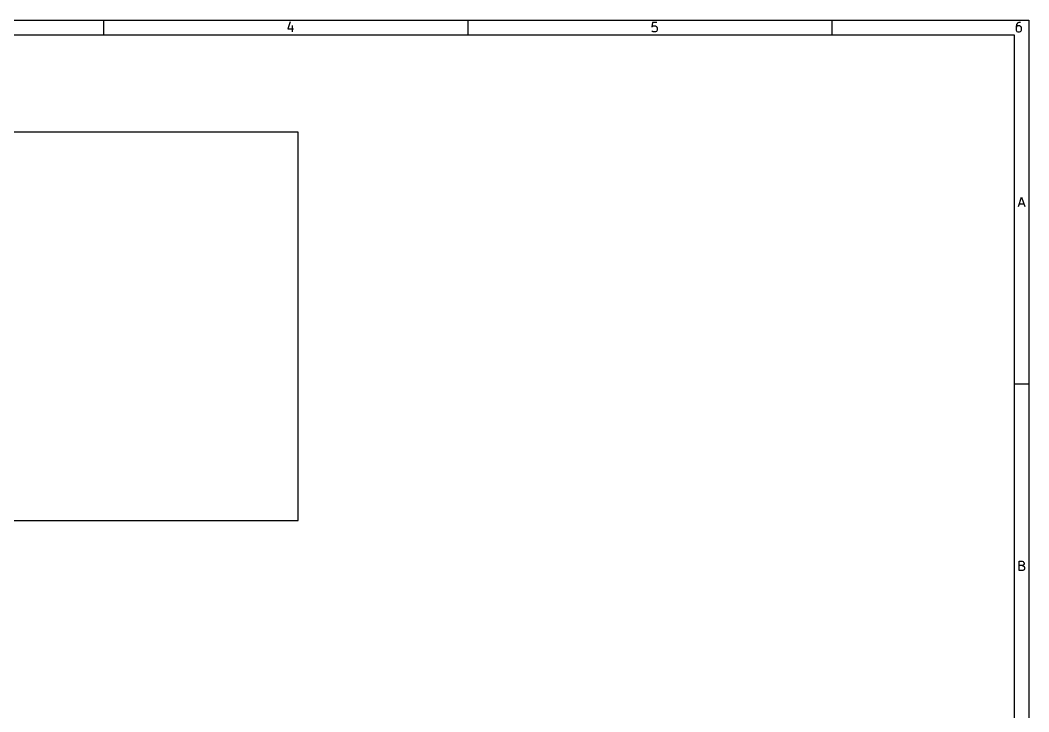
# Model space of a CAD drawing. Extents: x 0.4 to 11.3, y -7.9 to -0.4.
# Drawn here: x 5.85 to 11.3, y -4.13 to -0.39 of the extents above; entities that cross this region are included whole.
import ezdxf

# ---------------------------------------------------------------- set-up
doc = ezdxf.new("R2010")
doc.units = 0
doc.header["$MEASUREMENT"] = 0
doc.layers.add('RED2', color=1, linetype='CONTINUOUS')
doc.layers.add('WHITE', color=7, linetype='CONTINUOUS')

msp = doc.modelspace()

# ---------------------------------------------------------------- linework, layer by layer
at = {"layer": 'RED2', "linetype": 'CONTINUOUS'}
for p, q in [((0.393701, -0.393701), (11.2993, -0.393701)), ((6.29921, -0.472441), (6.29921, -0.393701)), ((7.3054, -0.403134), (7.29321, -0.439689)), ((7.31758, -0.42263), (7.31758, -0.456752)), ((8.26772, -0.472441), (8.26772, -0.393701)), ((9.26415, -0.405571), (9.26172, -0.429941)), ((9.26172, -0.429941), (9.26415, -0.427504)), ((9.28852, -0.405571), (9.26415, -0.405571)), ((9.26415, -0.427504), (9.26903, -0.425067)), ((9.26903, -0.425067), (9.28121, -0.425067)), ((9.28121, -0.425067), (9.28609, -0.427504)), ((9.28609, -0.427504), (9.28852, -0.429941)), ((9.28852, -0.429941), (9.29096, -0.434815)), ((9.29096, -0.434815), (9.29096, -0.447)), ((10.2362, -0.472441), (10.2362, -0.393701)), ((11.2327, -0.417756), (11.2302, -0.427504)), ((11.2302, -0.427504), (11.2302, -0.447)), ((11.2327, -0.429941), (11.2302, -0.434815)), ((11.2375, -0.410445), (11.2327, -0.417756)), ((11.2351, -0.427504), (11.2327, -0.429941)), ((11.24, -0.425067), (11.2351, -0.427504)), ((11.24, -0.408008), (11.2375, -0.410445)), ((11.2448, -0.405571), (11.24, -0.408008)), ((11.2497, -0.425067), (11.24, -0.425067)), ((11.2546, -0.405571), (11.2448, -0.405571)), ((11.2546, -0.427504), (11.2497, -0.425067)), ((11.257, -0.429941), (11.2546, -0.427504)), ((11.2595, -0.434815), (11.257, -0.429941)), ((11.2595, -0.447), (11.2595, -0.434815)), ((11.2993, -0.393701), (11.2993, -7.8743)), ((0.472441, -0.472441), (11.2206, -0.472441)), ((7.29321, -0.439689), (7.32489, -0.439689)), ((9.26415, -0.454315), (9.26172, -0.451874)), ((9.26903, -0.456752), (9.26415, -0.454315)), ((9.28121, -0.456752), (9.26903, -0.456752)), ((9.28609, -0.454315), (9.28121, -0.456752)), ((9.28852, -0.451874), (9.28609, -0.454315)), ((9.29096, -0.447), (9.28852, -0.451874)), ((11.2206, -0.472441), (11.2206, -7.79556)), ((11.2302, -0.447), (11.2327, -0.451874)), ((11.2327, -0.451874), (11.2351, -0.454315)), ((11.2351, -0.454315), (11.24, -0.456752)), ((11.24, -0.456752), (11.2497, -0.456752)), ((11.2497, -0.456752), (11.2546, -0.454315)), ((11.2546, -0.454315), (11.257, -0.451874)), ((11.257, -0.451874), (11.2595, -0.447)), ((7.35, -1), (4.75, -1)), ((7.35, -3.1), (7.35, -1)), ((11.2429, -1.40163), (11.2599, -1.35045)), ((11.2599, -1.35045), (11.277, -1.40163)), ((11.2477, -1.38701), (11.2721, -1.38701)), ((11.2993, -2.3622), (11.2206, -2.3622)), ((4.75, -3.1), (7.35, -3.1)), ((11.2465, -3.37014), (11.2465, -3.31896)), ((11.2465, -3.31896), (11.2636, -3.31896)), ((11.2636, -3.31896), (11.2685, -3.32139)), ((11.2685, -3.32139), (11.2709, -3.32383)), ((11.2709, -3.32383), (11.2733, -3.3287)), ((11.2636, -3.34333), (11.2465, -3.34333)), ((11.266, -3.37014), (11.2465, -3.37014)), ((11.2685, -3.34089), (11.2636, -3.34333)), ((11.2636, -3.34333), (11.2709, -3.34576)), ((11.2709, -3.3677), (11.266, -3.37014)), ((11.2709, -3.33845), (11.2685, -3.34089)), ((11.2733, -3.33358), (11.2709, -3.33845)), ((11.2709, -3.34576), (11.2733, -3.3482)), ((11.2733, -3.36526), (11.2709, -3.3677)), ((11.2733, -3.3287), (11.2733, -3.33358)), ((11.2733, -3.3482), (11.2758, -3.35307)), ((11.2758, -3.36039), (11.2733, -3.36526)), ((11.2758, -3.35307), (11.2758, -3.36039))]:
    msp.add_line(p, q, dxfattribs=at)
at = {"layer": 'WHITE', "linetype": 'CONTINUOUS'}
for p, q in [((7.35, -1), (4.75, -1)), ((7.35, -3.1), (7.35, -1)), ((4.75, -3.1), (7.35, -3.1))]:
    msp.add_line(p, q, dxfattribs=at)

doc.saveas('drawing.dxf')
